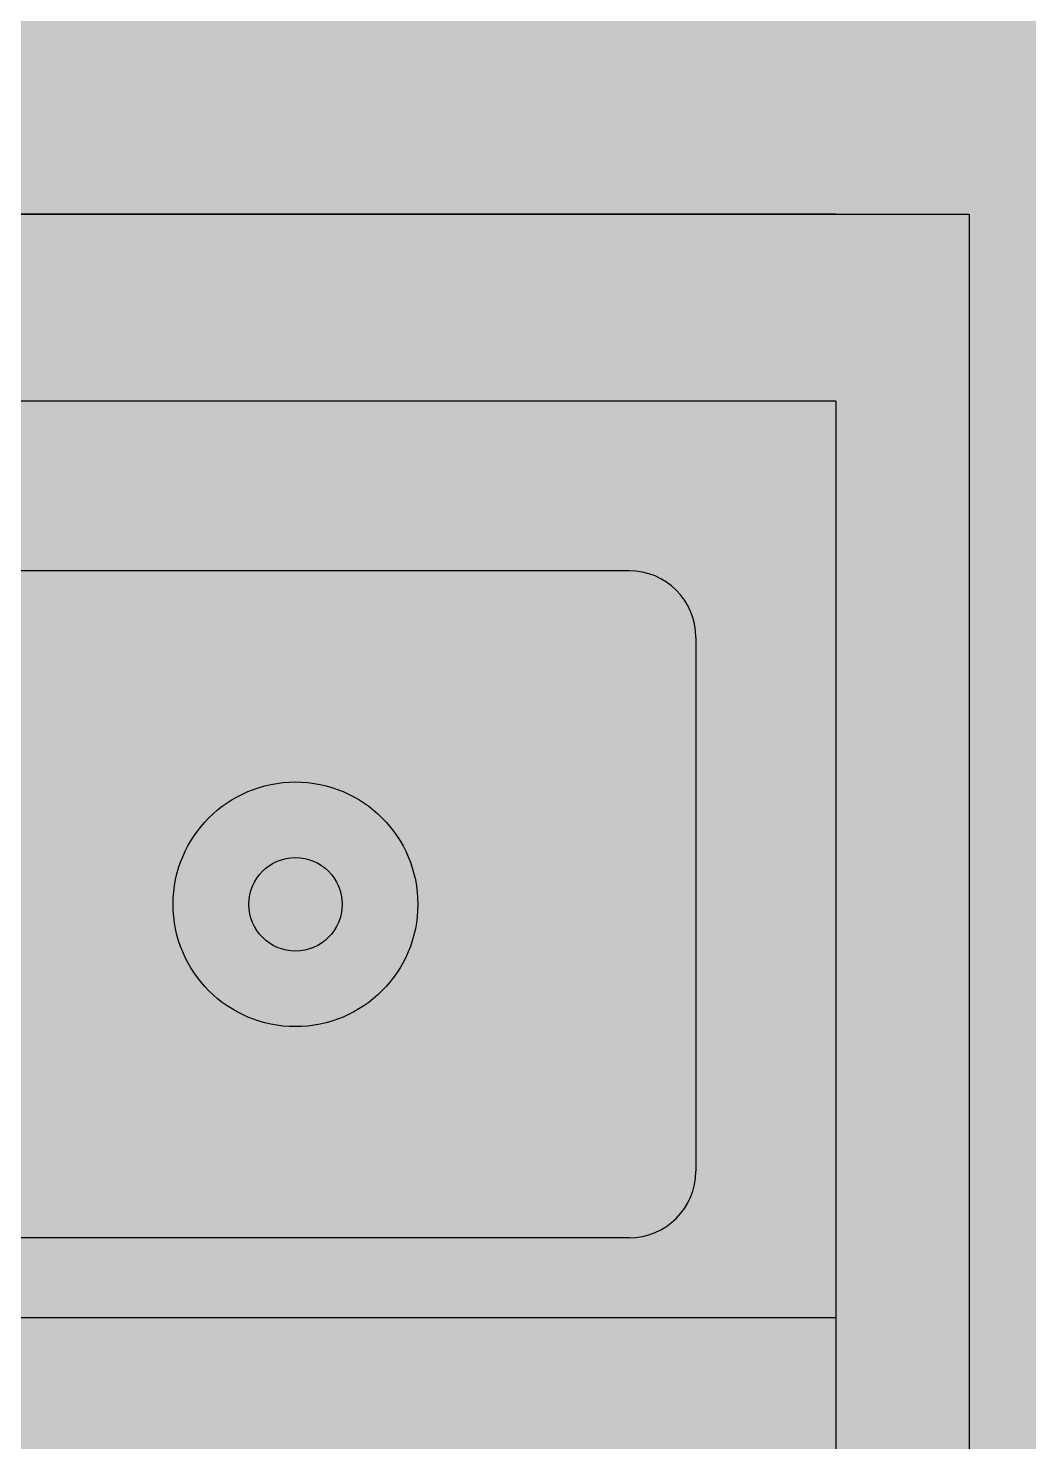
# Model space of a CAD drawing. Header units: metres. Extents: x -331 to 2982, y 362 to 2539.
# Drawn here: x 792.313 to 793.063, y 988.112 to 989.172 of the extents above; entities that cross this region are included whole.
import ezdxf

# ---------------------------------------------------------------- set-up
doc = ezdxf.new("R2010")
doc.units = ezdxf.units.M
doc.layers.add('_salas', color=251, linetype='Continuous', plot=False)
for name, color, linetype in [('Div', 251, 'Continuous'), ('Mob', 251, 'Continuous'), ('Pis', 251, 'Continuous')]:
    doc.layers.add(name, color=color, linetype=linetype)

# ---------------------------------------------------------------- blocks, each defined once
blk = doc.blocks.new('XR_BL2_AND_MON-REV15$0$A$C33FF3198')
at = {"layer": 'Mob'}
for p, q in [((0.9, 0.25), (0.4, 0.25)), ((0.95, 0.2), (0.95, -0.2)), ((0.9, -0.25), (0.4, -0.25))]:
    blk.add_line(p, q, dxfattribs=at)
for radius in [0.0917, 0.035]:
    blk.add_circle((0.65, 0), radius, dxfattribs=at)
for centre, start, end in [((0.9, 0.2), 0, 90), ((0.9, -0.2), 270, 0)]:
    blk.add_arc(centre, 0.05, start, end, dxfattribs=at)

msp = doc.modelspace()

# ---------------------------------------------------------------- hatches: boundary and pattern name
at = {"layer": '_salas', "transparency": 33554559}
h = msp.add_hatch(color=256, dxfattribs=at)
h.dxf.hatch_style = 1
h.paths.add_polyline_path([(820.1455, 995.2122), (820.1455, 996.6939), (815.2005, 996.6939), (815.2005, 1004.348), (796.5505, 1004.348), (796.5505, 1005.3023), (790.5648, 1005.3023), (790.4667, 1005.3023), (790.1155, 1005.6539), (790.0755, 1005.6539), (790.0755, 979.868), (790.3055, 979.868), (790.3055, 980.058), (790.4598, 980.2123), (820.1455, 980.2123), (820.1455, 981.7048), (820.3856, 981.8467), (820.6205, 981.9971), (820.6205, 980.9223), (821.2605, 980.9223), (821.2605, 982.4726, 0.087526), (823.0202, 984.545, 0.418022)])

# ---------------------------------------------------------------- linework, layer by layer
at = {"layer": 'Div', "lineweight": 0}
for p, q in [((792.918, 989.0323), (790.5972, 989.0323)), ((790.5972, 989.0323), (793.018, 989.0323)), ((793.018, 989.0323), (793.018, 986.6223)), ((792.918, 988.8923), (790.4222, 988.8923)), ((792.918, 988.8923), (790.5972, 988.8923)), ((792.918, 988.8923), (792.918, 986.6223))]:
    msp.add_line(p, q, dxfattribs=at)
at = {"layer": 'Pis'}
for p, q in [((792.918, 989.0323), (790.5972, 989.0323)), ((790.5972, 989.0323), (793.018, 989.0323)), ((793.018, 989.0323), (793.018, 986.6223)), ((792.918, 988.8923), (790.4222, 988.8923)), ((792.918, 988.8923), (790.5972, 988.8923)), ((792.918, 988.8923), (792.918, 986.6223)), ((792.918, 988.2052), (790.338, 988.2052))]:
    msp.add_line(p, q, dxfattribs=at)

# ---------------------------------------------------------------- block references
msp.add_blockref('XR_BL2_AND_MON-REV15$0$A$C33FF3198', (791.863, 988.5152), dxfattribs=at)

doc.saveas('drawing.dxf')
